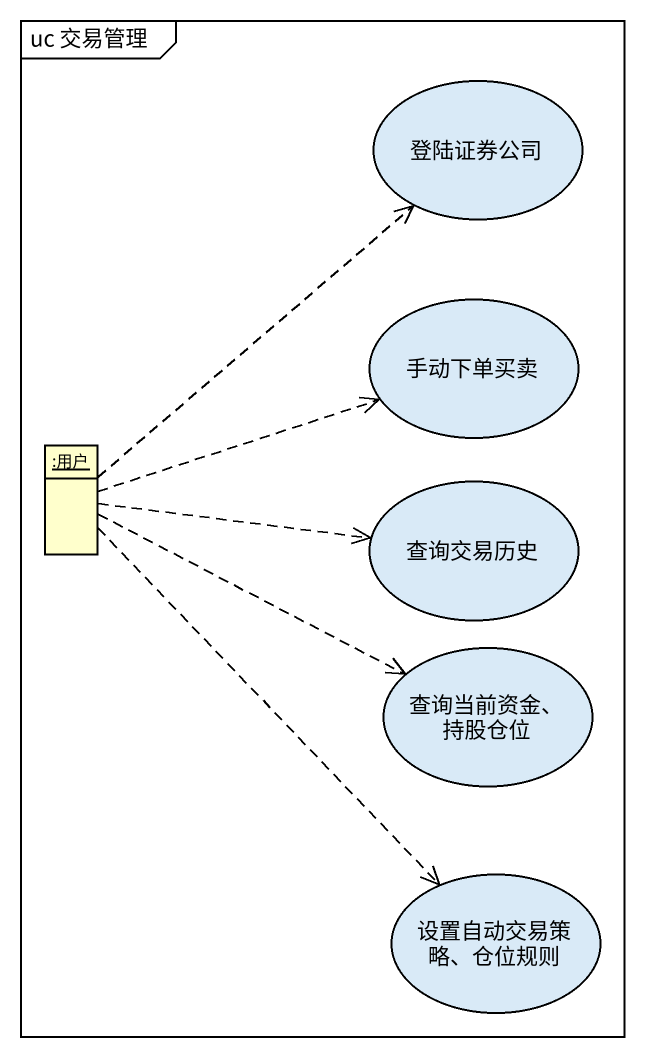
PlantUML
@startuml
mainframe uc 交易管理
allowmixing
hide circle
hide empty members
usecase 登陆证券公司
usecase 手动下单买卖
object ":用户" as 用户
usecase 查询交易历史
usecase "查询当前资金、持股仓位" as 查询当前资金_持股仓位
usecase "设置自动交易策略、仓位规则" as 设置自动交易策略_仓位规则
用户 .up.> 登陆证券公司
用户 .right.> 手动下单买卖
用户 .right.> 查询交易历史
用户 .right.> 查询当前资金_持股仓位
用户 ..> 设置自动交易策略_仓位规则
@enduml
